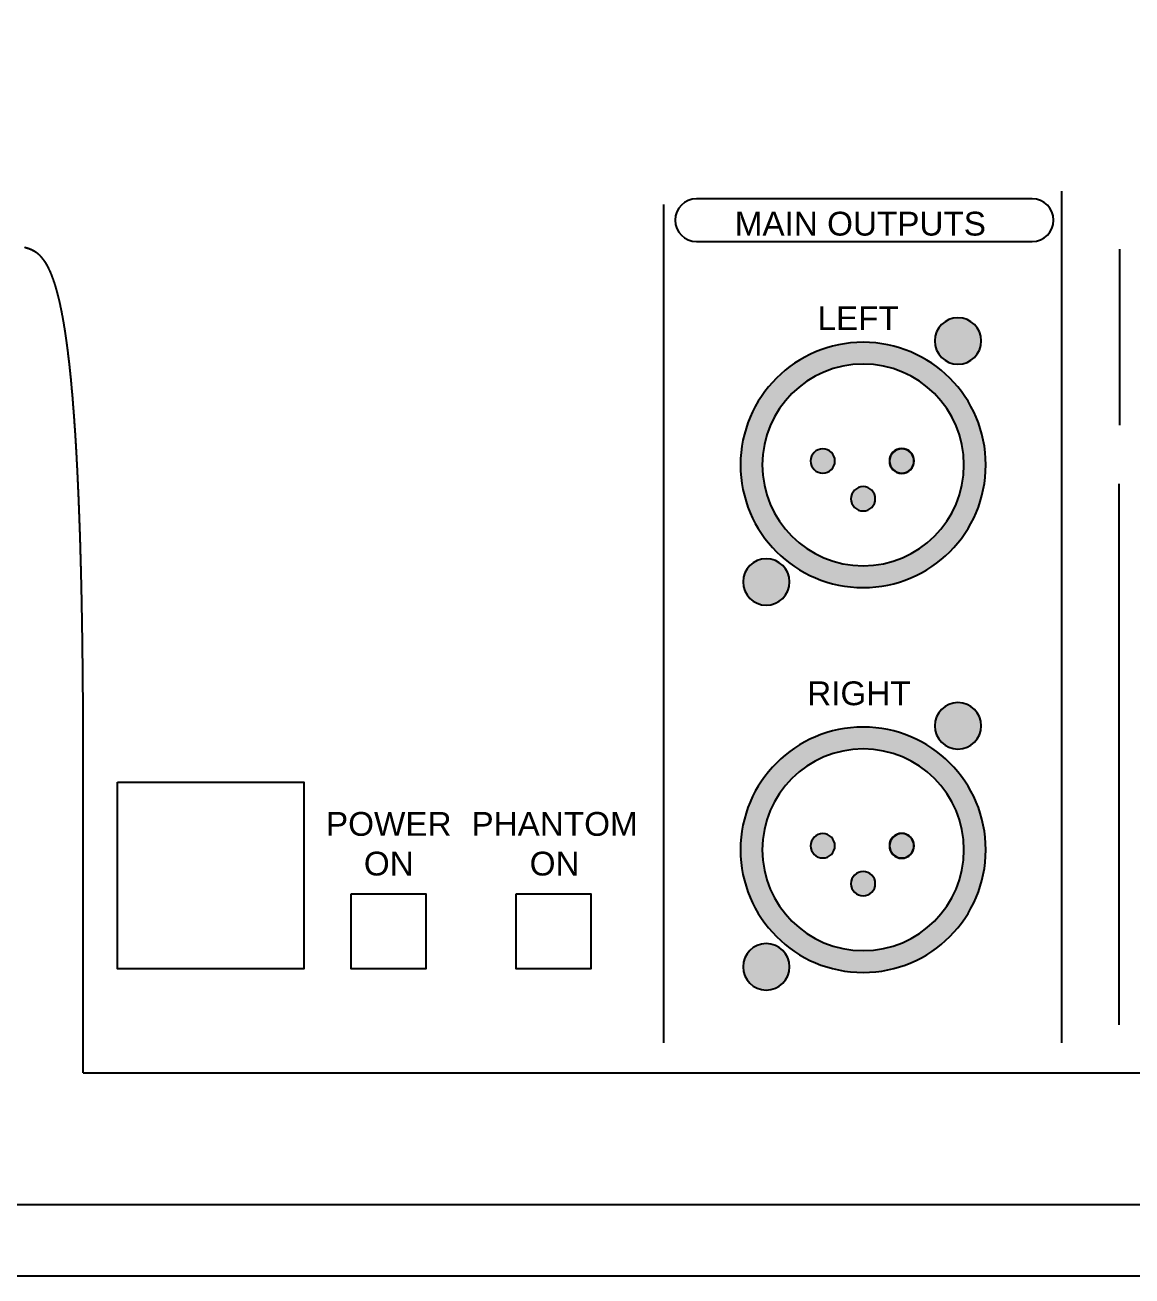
# Model space of a CAD drawing. Header units: millimetres. Extents: x 88 to 97873, y 32 to 55088.
# Drawn here: x 48006 to 48302.7, y 4867.9 to 5203.2 of the extents above; entities that cross this region are included whole.
import ezdxf

# ---------------------------------------------------------------- set-up
doc = ezdxf.new("R2010")
doc.units = ezdxf.units.MM
doc.header["$LTSCALE"] = 0.3
doc.layers.add('FICHAS_XLR', color=7, linetype='Continuous')
doc.styles.get("Standard").update_dxf_attribs({"font": 'arial.ttf'})

# ---------------------------------------------------------------- blocks, each defined once
blk = doc.blocks.new('FICHA_XLR_MACHO')
at = {"layer": 'FICHAS_XLR'}
h = blk.add_hatch(color=0, dxfattribs=at)
h.dxf.hatch_style = 1
h.paths.add_polyline_path([(739, -1174, 1), (1206, -1174, 1)])
h.paths.add_polyline_path([(-718, 1244, 1), (-1185, 1244, 1)])
h = blk.add_hatch(color=0, dxfattribs=at)
h.dxf.hatch_style = 1
h.paths.add_polyline_path([(-1231, 0, 1), (1231, 0, 1)])
h.paths.add_polyline_path([(1012, 0, -1), (-1012, 0, -1)], flags=16)
h.paths.add_polyline_path([(528, 40, -1), (283, 40, -1)], flags=0)
h.paths.add_polyline_path([(122, -340, -1), (-122, -340, -1)], flags=0)
h.paths.add_polyline_path([(-266, 40, -1), (-510, 40, -1)], flags=0)
h = blk.add_hatch(color=0, dxfattribs=at)
h.dxf.hatch_style = 1
h.paths.add_polyline_path([(122, -340, 1), (-122, -340, 1)])
h.paths.add_polyline_path([(528, 40, 1), (283, 40, 1)])
h.paths.add_polyline_path([(-513, 40, 1), (-263, 40, 1)])
at = {"layer": 'FICHAS_XLR', "color": 0}
for centre, radius in [((-952, 1244), 233), ((0, 0), 1231), ((0, 0), 1012), ((-388, 40), 125), ((-388, 40), 122), ((405, 40), 122), ((0, -340), 122), ((0, -340), 122), ((972, -1174), 233)]:
    blk.add_circle(centre, radius, dxfattribs=at)

msp = doc.modelspace()

# ---------------------------------------------------------------- linework, layer by layer
for p, q in [((48283.86, 5158.59), (48283.86, 4930.41)), ((48177.16, 5155.05), (48177.16, 4930.41)), ((48299.37, 5143.09), (48299.37, 5095.9)), ((48299.21, 5080.16), (48299.21, 4935.22)), ((48021.64, 4922.34), (48021.64, 5002.34)), ((48021.64, 4922.34), (49143.38, 4922.34))]:
    msp.add_line(p, q)
at = {"color": 116, "true_color": 0x136734}
for points in [[(47886.3, 5889.8), (47886.3, 4906.98, 0.414214), (47925.37, 4867.91), (48385.49, 4867.91, 0.286523), (48416.94, 4887.54, 0.286523)], [(47928.2, 5221.6), (47928.2, 4926.14, 0.414214), (47967.27, 4887.07), (48328.51, 4887.07, 0.1511), (48350.56, 4893.89, 0.1511)]]:
    msp.add_lwpolyline(points, format="xyb", dxfattribs=at)
msp.add_lwpolyline([(48186.02, 5145.15), (48276.02, 5145.15, 1), (48276.02, 5156.59), (48186.02, 5156.59, 1)], format="xyb", close=True)
msp.add_lwpolyline([(48021.64, 5002.34), (48021.64, 5002.76), (48021.64, 5003.18), (48021.64, 5003.59), (48021.64, 5004.01), (48021.64, 5004.42), (48021.63, 5004.84), (48021.63, 5005.25), (48021.63, 5005.66), (48021.63, 5006.07), (48021.63, 5006.48), (48021.63, 5006.89), (48021.63, 5007.3), (48021.63, 5007.71), (48021.63, 5008.12), (48021.63, 5008.52), (48021.63, 5008.93), (48021.63, 5009.33), (48021.63, 5009.74), (48021.63, 5010.14), (48021.63, 5010.54), (48021.62, 5010.94), (48021.62, 5011.34), (48021.62, 5011.74), (48021.62, 5012.14), (48021.62, 5012.54), (48021.62, 5012.94), (48021.62, 5013.33), (48021.61, 5013.73), (48021.61, 5014.12), (48021.61, 5014.52), (48021.61, 5014.91), (48021.61, 5015.3), (48021.61, 5015.69), (48021.61, 5016.08), (48021.6, 5016.47), (48021.6, 5016.86), (48021.6, 5017.25), (48021.6, 5017.64), (48021.6, 5018.03), (48021.59, 5018.41), (48021.59, 5018.8), (48021.59, 5019.18), (48021.59, 5019.56), (48021.58, 5019.95), (48021.58, 5020.33), (48021.58, 5020.71), (48021.58, 5021.09), (48021.57, 5021.47), (48021.57, 5021.85), (48021.57, 5022.23), (48021.57, 5022.6), (48021.56, 5022.98), (48021.56, 5023.35), (48021.56, 5023.73), (48021.56, 5024.1), (48021.55, 5024.48), (48021.55, 5024.85), (48021.55, 5025.22), (48021.54, 5025.59), (48021.54, 5025.96), (48021.54, 5026.33), (48021.53, 5026.7), (48021.53, 5027.07), (48021.53, 5027.43), (48021.52, 5027.8), (48021.52, 5028.16), (48021.52, 5028.53), (48021.51, 5028.89), (48021.51, 5029.26), (48021.51, 5029.62), (48021.5, 5029.98), (48021.5, 5030.34), (48021.5, 5030.7), (48021.49, 5031.06), (48021.49, 5031.42), (48021.48, 5031.77), (48021.48, 5032.13), (48021.48, 5032.49), (48021.47, 5032.84), (48021.47, 5033.2), (48021.46, 5033.55), (48021.46, 5033.9), (48021.46, 5034.26), (48021.45, 5034.61), (48021.45, 5034.96), (48021.44, 5035.31), (48021.44, 5035.66), (48021.43, 5036), (48021.43, 5036.35), (48021.42, 5036.7), (48021.42, 5037.05), (48021.42, 5037.39), (48021.41, 5037.74), (48021.41, 5038.08), (48021.4, 5038.42), (48021.4, 5038.76), (48021.39, 5039.11), (48021.39, 5039.45), (48021.38, 5039.79), (48021.38, 5040.13), (48021.37, 5040.46), (48021.37, 5040.8), (48021.36, 5041.14), (48021.35, 5041.47), (48021.35, 5041.81), (48021.34, 5042.14), (48021.34, 5042.48), (48021.33, 5042.81), (48021.33, 5043.14), (48021.32, 5043.48), (48021.32, 5043.81), (48021.31, 5044.14), (48021.31, 5044.47), (48021.3, 5044.8), (48021.29, 5045.12), (48021.29, 5045.45), (48021.28, 5045.78), (48021.28, 5046.1), (48021.27, 5046.43), (48021.26, 5046.75), (48021.26, 5047.08), (48021.25, 5047.4), (48021.25, 5047.72), (48021.24, 5048.04), (48021.23, 5048.36), (48021.23, 5048.68), (48021.22, 5049), (48021.21, 5049.32), (48021.21, 5049.64), (48021.2, 5049.96), (48021.2, 5050.27), (48021.19, 5050.59), (48021.18, 5050.9), (48021.18, 5051.22), (48021.17, 5051.53), (48021.16, 5051.84), (48021.15, 5052.16), (48021.15, 5052.47), (48021.14, 5052.78), (48021.13, 5053.09), (48021.13, 5053.4), (48021.12, 5053.7), (48021.11, 5054.01), (48021.11, 5054.32), (48021.1, 5054.63), (48021.09, 5054.93), (48021.08, 5055.24), (48021.08, 5055.54), (48021.07, 5055.84), (48021.06, 5056.15), (48021.05, 5056.45), (48021.05, 5056.75), (48021.04, 5057.05), (48021.03, 5057.35), (48021.02, 5057.65), (48021.02, 5057.95), (48021.01, 5058.24), (48021, 5058.54), (48020.99, 5058.84), (48020.99, 5059.13), (48020.98, 5059.43), (48020.97, 5059.72), (48020.96, 5060.02), (48020.95, 5060.31), (48020.95, 5060.6), (48020.94, 5060.89), (48020.93, 5061.18), (48020.92, 5061.47), (48020.91, 5061.76), (48020.91, 5062.05), (48020.9, 5062.34), (48020.89, 5062.63), (48020.88, 5062.91), (48020.87, 5063.2), (48020.86, 5063.48), (48020.85, 5063.77), (48020.85, 5064.05), (48020.84, 5064.34), (48020.83, 5064.62), (48020.82, 5064.9), (48020.81, 5065.18), (48020.8, 5065.46), (48020.79, 5065.74), (48020.79, 5066.02), (48020.78, 5066.3), (48020.77, 5066.58), (48020.76, 5066.85), (48020.75, 5067.13), (48020.74, 5067.41), (48020.73, 5067.68), (48020.72, 5067.95), (48020.71, 5068.23), (48020.7, 5068.5), (48020.69, 5068.77), (48020.68, 5069.04), (48020.68, 5069.32), (48020.67, 5069.59), (48020.66, 5069.86), (48020.65, 5070.12), (48020.64, 5070.39), (48020.63, 5070.66), (48020.62, 5070.93), (48020.61, 5071.19), (48020.6, 5071.46), (48020.59, 5071.72), (48020.58, 5071.99), (48020.57, 5072.25), (48020.56, 5072.51), (48020.55, 5072.78), (48020.54, 5073.04), (48020.53, 5073.3), (48020.52, 5073.56), (48020.51, 5073.82), (48020.5, 5074.08), (48020.49, 5074.34), (48020.48, 5074.59), (48020.47, 5074.85), (48020.46, 5075.11), (48020.45, 5075.36), (48020.44, 5075.62), (48020.43, 5075.87), (48020.42, 5076.13), (48020.41, 5076.38), (48020.4, 5076.63), (48020.39, 5076.88), (48020.37, 5077.14), (48020.36, 5077.39), (48020.35, 5077.64), (48020.34, 5077.89), (48020.33, 5078.13), (48020.32, 5078.38), (48020.31, 5078.63), (48020.3, 5078.88), (48020.29, 5079.12), (48020.28, 5079.37), (48020.27, 5079.61), (48020.26, 5079.86), (48020.24, 5080.1), (48020.23, 5080.34), (48020.22, 5080.58), (48020.21, 5080.83), (48020.2, 5081.07), (48020.19, 5081.31), (48020.18, 5081.55), (48020.17, 5081.79), (48020.15, 5082.03), (48020.14, 5082.26), (48020.13, 5082.5), (48020.12, 5082.74), (48020.11, 5082.97), (48020.1, 5083.21), (48020.09, 5083.44), (48020.07, 5083.68), (48020.06, 5083.91), (48020.05, 5084.14), (48020.04, 5084.38), (48020.03, 5084.61), (48020.01, 5084.84), (48020, 5085.07), (48019.99, 5085.3), (48019.98, 5085.53), (48019.97, 5085.76), (48019.96, 5085.98), (48019.94, 5086.21), (48019.93, 5086.44), (48019.92, 5086.66), (48019.91, 5086.89), (48019.89, 5087.11), (48019.88, 5087.34), (48019.87, 5087.56), (48019.86, 5087.78), (48019.85, 5088.01), (48019.83, 5088.23), (48019.82, 5088.45), (48019.81, 5088.67), (48019.8, 5088.89), (48019.78, 5089.11), (48019.77, 5089.33), (48019.76, 5089.55), (48019.74, 5089.76), (48019.73, 5089.98), (48019.72, 5090.2), (48019.71, 5090.41), (48019.69, 5090.63), (48019.68, 5090.84), (48019.67, 5091.06), (48019.66, 5091.27), (48019.64, 5091.48), (48019.63, 5091.7), (48019.62, 5091.91), (48019.6, 5092.12), (48019.59, 5092.33), (48019.58, 5092.54), (48019.56, 5092.75), (48019.55, 5092.96), (48019.54, 5093.17), (48019.52, 5093.37), (48019.51, 5093.58), (48019.5, 5093.79), (48019.48, 5093.99), (48019.47, 5094.2), (48019.46, 5094.4), (48019.44, 5094.61), (48019.43, 5094.81), (48019.42, 5095.01), (48019.4, 5095.21), (48019.39, 5095.42), (48019.38, 5095.62), (48019.36, 5095.82), (48019.35, 5096.02), (48019.33, 5096.22), (48019.32, 5096.42), (48019.31, 5096.61), (48019.29, 5096.81), (48019.28, 5097.01), (48019.27, 5097.21), (48019.25, 5097.4), (48019.24, 5097.6), (48019.22, 5097.79), (48019.21, 5097.99), (48019.19, 5098.18), (48019.18, 5098.37), (48019.17, 5098.57), (48019.15, 5098.76), (48019.14, 5098.95), (48019.12, 5099.14), (48019.11, 5099.33), (48019.1, 5099.52), (48019.08, 5099.71), (48019.07, 5099.9), (48019.05, 5100.09), (48019.04, 5100.27), (48019.02, 5100.46), (48019.01, 5100.65), (48018.99, 5100.83), (48018.98, 5101.02), (48018.96, 5101.2), (48018.95, 5101.39), (48018.94, 5101.57), (48018.92, 5101.75), (48018.91, 5101.94), (48018.89, 5102.12), (48018.88, 5102.3), (48018.86, 5102.48), (48018.85, 5102.66), (48018.83, 5102.84), (48018.82, 5103.02), (48018.8, 5103.2), (48018.79, 5103.38), (48018.77, 5103.56), (48018.76, 5103.73), (48018.74, 5103.91), (48018.73, 5104.09), (48018.71, 5104.26), (48018.7, 5104.44), (48018.68, 5104.61), (48018.66, 5104.78), (48018.65, 5104.96), (48018.63, 5105.13), (48018.62, 5105.3), (48018.6, 5105.47), (48018.59, 5105.65), (48018.57, 5105.82), (48018.56, 5105.99), (48018.54, 5106.16), (48018.53, 5106.33), (48018.51, 5106.49), (48018.49, 5106.66), (48018.48, 5106.83), (48018.46, 5107), (48018.45, 5107.16), (48018.43, 5107.33), (48018.42, 5107.5), (48018.4, 5107.66), (48018.38, 5107.83), (48018.37, 5107.99), (48018.35, 5108.15), (48018.34, 5108.32), (48018.32, 5108.48), (48018.3, 5108.64), (48018.29, 5108.8), (48018.27, 5108.96), (48018.26, 5109.12), (48018.24, 5109.28), (48018.22, 5109.44), (48018.21, 5109.6), (48018.19, 5109.76), (48018.18, 5109.92), (48018.16, 5110.07), (48018.14, 5110.23), (48018.13, 5110.39), (48018.11, 5110.54), (48018.09, 5110.7), (48018.08, 5110.85), (48018.06, 5111.01), (48018.04, 5111.16), (48018.03, 5111.31), (48018.01, 5111.47), (48018, 5111.62), (48017.98, 5111.77), (48017.96, 5111.92), (48017.95, 5112.07), (48017.93, 5112.22), (48017.91, 5112.37), (48017.9, 5112.52), (48017.88, 5112.67), (48017.86, 5112.82), (48017.84, 5112.97), (48017.83, 5113.11), (48017.81, 5113.26), (48017.79, 5113.41), (48017.78, 5113.55), (48017.76, 5113.7), (48017.74, 5113.84), (48017.73, 5113.99), (48017.71, 5114.13), (48017.69, 5114.28), (48017.68, 5114.42), (48017.66, 5114.56), (48017.64, 5114.7), (48017.62, 5114.84), (48017.61, 5114.99), (48017.59, 5115.13), (48017.57, 5115.27), (48017.55, 5115.41), (48017.54, 5115.54), (48017.52, 5115.68), (48017.5, 5115.82), (48017.49, 5115.96), (48017.47, 5116.1), (48017.45, 5116.23), (48017.43, 5116.37), (48017.42, 5116.5), (48017.4, 5116.64), (48017.38, 5116.78), (48017.36, 5116.91), (48017.35, 5117.04), (48017.33, 5117.18), (48017.31, 5117.31), (48017.29, 5117.44), (48017.27, 5117.57), (48017.26, 5117.71), (48017.24, 5117.84), (48017.22, 5117.97), (48017.2, 5118.1), (48017.19, 5118.23), (48017.17, 5118.36), (48017.15, 5118.49), (48017.13, 5118.61), (48017.11, 5118.74), (48017.1, 5118.87), (48017.08, 5119), (48017.06, 5119.12), (48017.04, 5119.25), (48017.02, 5119.38), (48017.01, 5119.5), (48016.99, 5119.63), (48016.97, 5119.75), (48016.95, 5119.87), (48016.93, 5120), (48016.91, 5120.12), (48016.9, 5120.24), (48016.88, 5120.36), (48016.86, 5120.49), (48016.84, 5120.61), (48016.82, 5120.73), (48016.8, 5120.85), (48016.79, 5120.97), (48016.77, 5121.09), (48016.75, 5121.21), (48016.73, 5121.33), (48016.71, 5121.44), (48016.69, 5121.56), (48016.68, 5121.68), (48016.66, 5121.8), (48016.64, 5121.91), (48016.62, 5122.03), (48016.6, 5122.14), (48016.58, 5122.26), (48016.56, 5122.37), (48016.54, 5122.49), (48016.53, 5122.6), (48016.51, 5122.71), (48016.49, 5122.83), (48016.47, 5122.94), (48016.45, 5123.05), (48016.43, 5123.16), (48016.41, 5123.28), (48016.39, 5123.39), (48016.38, 5123.5), (48016.36, 5123.61), (48016.34, 5123.72), (48016.32, 5123.83), (48016.3, 5123.93), (48016.28, 5124.04), (48016.26, 5124.15), (48016.24, 5124.26), (48016.22, 5124.36), (48016.2, 5124.47), (48016.18, 5124.58), (48016.17, 5124.68), (48016.15, 5124.79), (48016.13, 5124.89), (48016.11, 5125), (48016.09, 5125.1), (48016.07, 5125.21), (48016.05, 5125.31), (48016.03, 5125.41), (48016.01, 5125.52), (48015.99, 5125.62), (48015.97, 5125.72), (48015.95, 5125.82), (48015.93, 5125.92), (48015.91, 5126.02), (48015.89, 5126.12), (48015.87, 5126.22), (48015.86, 5126.32), (48015.84, 5126.42), (48015.82, 5126.52), (48015.8, 5126.62), (48015.78, 5126.72), (48015.76, 5126.81), (48015.74, 5126.91), (48015.72, 5127.01), (48015.7, 5127.1), (48015.68, 5127.2), (48015.66, 5127.29), (48015.64, 5127.39), (48015.62, 5127.48), (48015.6, 5127.58), (48015.58, 5127.67), (48015.56, 5127.76), (48015.54, 5127.86), (48015.52, 5127.95), (48015.5, 5128.04), (48015.48, 5128.13), (48015.46, 5128.23), (48015.44, 5128.32), (48015.42, 5128.41), (48015.4, 5128.5), (48015.38, 5128.59), (48015.36, 5128.68), (48015.34, 5128.77), (48015.32, 5128.86), (48015.3, 5128.95), (48015.28, 5129.03), (48015.26, 5129.12), (48015.24, 5129.21), (48015.22, 5129.3), (48015.2, 5129.38), (48015.18, 5129.47), (48015.16, 5129.55), (48015.14, 5129.64), (48015.12, 5129.73), (48015.1, 5129.81), (48015.08, 5129.89), (48015.06, 5129.98), (48015.04, 5130.06), (48015.02, 5130.15), (48015, 5130.23), (48014.98, 5130.31), (48014.95, 5130.39), (48014.93, 5130.48), (48014.91, 5130.56), (48014.89, 5130.64), (48014.87, 5130.72), (48014.85, 5130.8), (48014.83, 5130.88), (48014.81, 5130.96), (48014.79, 5131.04), (48014.77, 5131.12), (48014.75, 5131.2), (48014.73, 5131.28), (48014.71, 5131.35), (48014.69, 5131.43), (48014.67, 5131.51), (48014.65, 5131.59), (48014.63, 5131.66), (48014.6, 5131.74), (48014.58, 5131.81), (48014.56, 5131.89), (48014.54, 5131.97), (48014.52, 5132.04), (48014.5, 5132.11), (48014.48, 5132.19), (48014.46, 5132.26), (48014.44, 5132.34), (48014.42, 5132.41), (48014.4, 5132.48), (48014.38, 5132.55), (48014.35, 5132.63), (48014.33, 5132.7), (48014.31, 5132.77), (48014.29, 5132.84), (48014.27, 5132.91), (48014.25, 5132.98), (48014.23, 5133.05), (48014.21, 5133.12), (48014.19, 5133.19), (48014.16, 5133.26), (48014.14, 5133.33), (48014.12, 5133.4), (48014.1, 5133.47), (48014.08, 5133.54), (48014.06, 5133.6), (48014.04, 5133.67), (48014.02, 5133.74), (48014, 5133.8), (48013.97, 5133.87), (48013.95, 5133.94), (48013.93, 5134), (48013.91, 5134.07), (48013.89, 5134.13), (48013.87, 5134.2), (48013.85, 5134.26), (48013.83, 5134.33), (48013.8, 5134.39), (48013.78, 5134.45), (48013.76, 5134.52), (48013.74, 5134.58), (48013.72, 5134.64), (48013.7, 5134.7), (48013.68, 5134.77), (48013.65, 5134.83), (48013.63, 5134.89), (48013.61, 5134.95), (48013.59, 5135.01), (48013.57, 5135.07), (48013.55, 5135.13), (48013.52, 5135.19), (48013.5, 5135.25), (48013.48, 5135.31), (48013.46, 5135.37), (48013.44, 5135.43), (48013.42, 5135.48), (48013.39, 5135.54), (48013.37, 5135.6), (48013.35, 5135.66), (48013.33, 5135.71), (48013.31, 5135.77), (48013.29, 5135.83), (48013.26, 5135.88), (48013.24, 5135.94), (48013.22, 5136), (48013.2, 5136.05), (48013.18, 5136.11), (48013.16, 5136.16), (48013.13, 5136.21), (48013.11, 5136.27), (48013.09, 5136.32), (48013.07, 5136.38), (48013.05, 5136.43), (48013.02, 5136.48), (48013, 5136.54), (48012.98, 5136.59), (48012.96, 5136.64), (48012.94, 5136.69), (48012.92, 5136.74), (48012.89, 5136.79), (48012.87, 5136.85), (48012.85, 5136.9), (48012.83, 5136.95), (48012.81, 5137), (48012.78, 5137.05), (48012.76, 5137.1), (48012.74, 5137.15), (48012.72, 5137.2), (48012.7, 5137.24), (48012.67, 5137.29), (48012.65, 5137.34), (48012.63, 5137.39), (48012.61, 5137.44), (48012.58, 5137.48), (48012.56, 5137.53), (48012.54, 5137.58), (48012.52, 5137.63), (48012.5, 5137.67), (48012.47, 5137.72), (48012.45, 5137.76), (48012.43, 5137.81), (48012.41, 5137.86), (48012.38, 5137.9), (48012.36, 5137.95), (48012.34, 5137.99), (48012.32, 5138.03), (48012.3, 5138.08), (48012.27, 5138.12), (48012.25, 5138.17), (48012.23, 5138.21), (48012.21, 5138.25), (48012.18, 5138.3), (48012.16, 5138.34), (48012.14, 5138.38), (48012.12, 5138.42), (48012.09, 5138.47), (48012.07, 5138.51), (48012.05, 5138.55), (48012.03, 5138.59), (48012.01, 5138.63), (48011.98, 5138.67), (48011.96, 5138.71), (48011.94, 5138.75), (48011.92, 5138.79), (48011.89, 5138.83), (48011.87, 5138.87), (48011.85, 5138.91), (48011.83, 5138.95), (48011.8, 5138.99), (48011.78, 5139.03), (48011.76, 5139.06), (48011.74, 5139.1), (48011.71, 5139.14), (48011.69, 5139.18), (48011.67, 5139.22), (48011.65, 5139.25), (48011.62, 5139.29), (48011.6, 5139.33), (48011.58, 5139.36), (48011.56, 5139.4), (48011.53, 5139.43), (48011.51, 5139.47), (48011.49, 5139.51), (48011.46, 5139.54), (48011.44, 5139.58), (48011.42, 5139.61), (48011.4, 5139.65), (48011.37, 5139.68), (48011.35, 5139.71), (48011.33, 5139.75), (48011.31, 5139.78), (48011.28, 5139.82), (48011.26, 5139.85), (48011.24, 5139.88), (48011.22, 5139.91), (48011.19, 5139.95), (48011.17, 5139.98), (48011.15, 5140.01), (48011.12, 5140.04), (48011.1, 5140.08), (48011.08, 5140.11), (48011.06, 5140.14), (48011.03, 5140.17), (48011.01, 5140.2), (48010.99, 5140.23), (48010.96, 5140.26), (48010.94, 5140.29), (48010.92, 5140.32), (48010.9, 5140.35), (48010.87, 5140.38), (48010.85, 5140.41), (48010.83, 5140.44), (48010.81, 5140.47), (48010.78, 5140.5), (48010.76, 5140.53), (48010.74, 5140.56), (48010.71, 5140.59), (48010.69, 5140.61), (48010.67, 5140.64), (48010.65, 5140.67), (48010.62, 5140.7), (48010.6, 5140.72), (48010.58, 5140.75), (48010.55, 5140.78), (48010.53, 5140.81), (48010.51, 5140.83), (48010.48, 5140.86), (48010.46, 5140.89), (48010.44, 5140.91), (48010.42, 5140.94), (48010.39, 5140.96), (48010.37, 5140.99), (48010.35, 5141.01), (48010.32, 5141.04), (48010.3, 5141.06), (48010.28, 5141.09), (48010.25, 5141.11), (48010.23, 5141.14), (48010.21, 5141.16), (48010.19, 5141.19), (48010.16, 5141.21), (48010.14, 5141.23), (48010.12, 5141.26), (48010.09, 5141.28), (48010.07, 5141.3), (48010.05, 5141.33), (48010.02, 5141.35), (48010, 5141.37), (48009.98, 5141.4), (48009.96, 5141.42), (48009.93, 5141.44), (48009.91, 5141.46), (48009.89, 5141.48), (48009.86, 5141.51), (48009.84, 5141.53), (48009.82, 5141.55), (48009.79, 5141.57), (48009.77, 5141.59), (48009.75, 5141.61), (48009.72, 5141.63), (48009.7, 5141.65), (48009.68, 5141.67), (48009.66, 5141.69), (48009.63, 5141.71), (48009.61, 5141.73), (48009.59, 5141.75), (48009.56, 5141.77), (48009.54, 5141.79), (48009.52, 5141.81), (48009.49, 5141.83), (48009.47, 5141.85), (48009.45, 5141.87), (48009.42, 5141.89), (48009.4, 5141.91), (48009.38, 5141.93), (48009.36, 5141.94), (48009.33, 5141.96), (48009.31, 5141.98), (48009.29, 5142), (48009.26, 5142.02), (48009.24, 5142.03), (48009.22, 5142.05), (48009.19, 5142.07), (48009.17, 5142.09), (48009.15, 5142.1), (48009.12, 5142.12), (48009.1, 5142.14), (48009.08, 5142.15), (48009.05, 5142.17), (48009.03, 5142.19), (48009.01, 5142.2), (48008.98, 5142.22), (48008.96, 5142.23), (48008.94, 5142.25), (48008.91, 5142.27), (48008.89, 5142.28), (48008.87, 5142.3), (48008.85, 5142.31), (48008.82, 5142.33), (48008.8, 5142.34), (48008.78, 5142.36), (48008.75, 5142.37), (48008.73, 5142.39), (48008.71, 5142.4), (48008.68, 5142.42), (48008.66, 5142.43), (48008.64, 5142.44), (48008.61, 5142.46), (48008.59, 5142.47), (48008.57, 5142.49), (48008.54, 5142.5), (48008.52, 5142.51), (48008.5, 5142.53), (48008.47, 5142.54), (48008.45, 5142.55), (48008.43, 5142.57), (48008.4, 5142.58), (48008.38, 5142.59), (48008.36, 5142.61), (48008.34, 5142.62), (48008.31, 5142.63), (48008.29, 5142.64), (48008.27, 5142.66), (48008.24, 5142.67), (48008.22, 5142.68), (48008.2, 5142.69), (48008.17, 5142.7), (48008.15, 5142.72), (48008.13, 5142.73), (48008.1, 5142.74), (48008.08, 5142.75), (48008.06, 5142.76), (48008.03, 5142.77), (48008.01, 5142.79), (48007.99, 5142.8), (48007.96, 5142.81), (48007.94, 5142.82), (48007.92, 5142.83), (48007.89, 5142.84), (48007.87, 5142.85), (48007.85, 5142.86), (48007.82, 5142.87), (48007.8, 5142.88), (48007.78, 5142.89), (48007.76, 5142.9), (48007.73, 5142.91), (48007.71, 5142.92), (48007.69, 5142.93), (48007.66, 5142.94), (48007.64, 5142.95), (48007.62, 5142.96), (48007.59, 5142.97), (48007.57, 5142.98), (48007.55, 5142.99), (48007.52, 5143), (48007.5, 5143.01), (48007.48, 5143.02), (48007.45, 5143.03), (48007.43, 5143.04), (48007.41, 5143.05), (48007.38, 5143.06), (48007.36, 5143.07), (48007.34, 5143.08), (48007.32, 5143.08), (48007.29, 5143.09), (48007.27, 5143.1), (48007.25, 5143.11), (48007.22, 5143.12), (48007.2, 5143.13), (48007.18, 5143.14), (48007.15, 5143.14), (48007.13, 5143.15), (48007.11, 5143.16), (48007.08, 5143.17), (48007.06, 5143.18), (48007.04, 5143.18), (48007.01, 5143.19), (48006.99, 5143.2), (48006.97, 5143.21), (48006.95, 5143.22), (48006.92, 5143.22), (48006.9, 5143.23), (48006.88, 5143.24), (48006.85, 5143.25), (48006.83, 5143.25), (48006.81, 5143.26), (48006.78, 5143.27), (48006.76, 5143.28), (48006.74, 5143.28), (48006.71, 5143.29), (48006.69, 5143.3), (48006.67, 5143.3), (48006.65, 5143.31), (48006.62, 5143.32), (48006.6, 5143.33), (48006.58, 5143.33), (48006.55, 5143.34), (48006.53, 5143.35), (48006.51, 5143.35), (48006.48, 5143.36), (48006.46, 5143.37), (48006.44, 5143.37), (48006.42, 5143.38), (48006.39, 5143.39), (48006.37, 5143.39), (48006.35, 5143.4), (48006.32, 5143.41), (48006.3, 5143.41), (48006.28, 5143.42), (48006.26, 5143.43), (48006.23, 5143.43), (48006.21, 5143.44), (48006.19, 5143.45), (48006.16, 5143.45), (48006.14, 5143.46), (48006.12, 5143.46), (48006.09, 5143.47), (48006.07, 5143.48), (48006.05, 5143.48), (48006.03, 5143.49), (48006, 5143.5)])
for points in [[(48030.79, 5000.23), (48080.79, 5000.23), (48080.79, 4950.23), (48030.79, 4950.23)], [(48093.46, 4970.29), (48113.46, 4970.29), (48113.46, 4950.23), (48093.46, 4950.23)], [(48137.7, 4970.29), (48157.7, 4970.29), (48157.7, 4950.23), (48137.7, 4950.23)]]:
    msp.add_lwpolyline(points, close=True)

# ---------------------------------------------------------------- block references
at = {"xscale": -0.02670632054861549, "yscale": 0.02670632054861549, "zscale": 0.02670632054861549}
for p in [(48230.68, 5085.26), (48230.68, 4982.12)]:
    msp.add_blockref('FICHA_XLR_MACHO', p, dxfattribs=at)

# ---------------------------------------------------------------- texts
at = {"attachment_point": 3}
for s, width, gutter_width, heights, insert, char_height in [('MAIN OUTPUTS', 79.7903, 31.9, [17.03], (48263.6, 5153.11), 6.3807), ('LEFT', 12.5349, 31.9, [0], (48240.24, 5127.78), 6.381), ('RIGHT', 12.5349, 31.9, [0], (48243.41, 5027.25), 6.381), ('\\pxqc;POWER \\PON', 6.3807, 0, [30.71], (48106.71, 4992.25), 6.3807), ('\\pxqc;PHANTOM \\PON', 6.3807, 0, [30.71], (48151.16, 4992.25), 6.3807)]:
    msp.add_mtext_dynamic_manual_height_columns(s, width=width, gutter_width=gutter_width, heights=heights, dxfattribs=dict(at, insert=insert, char_height=char_height))

doc.saveas('drawing.dxf')
